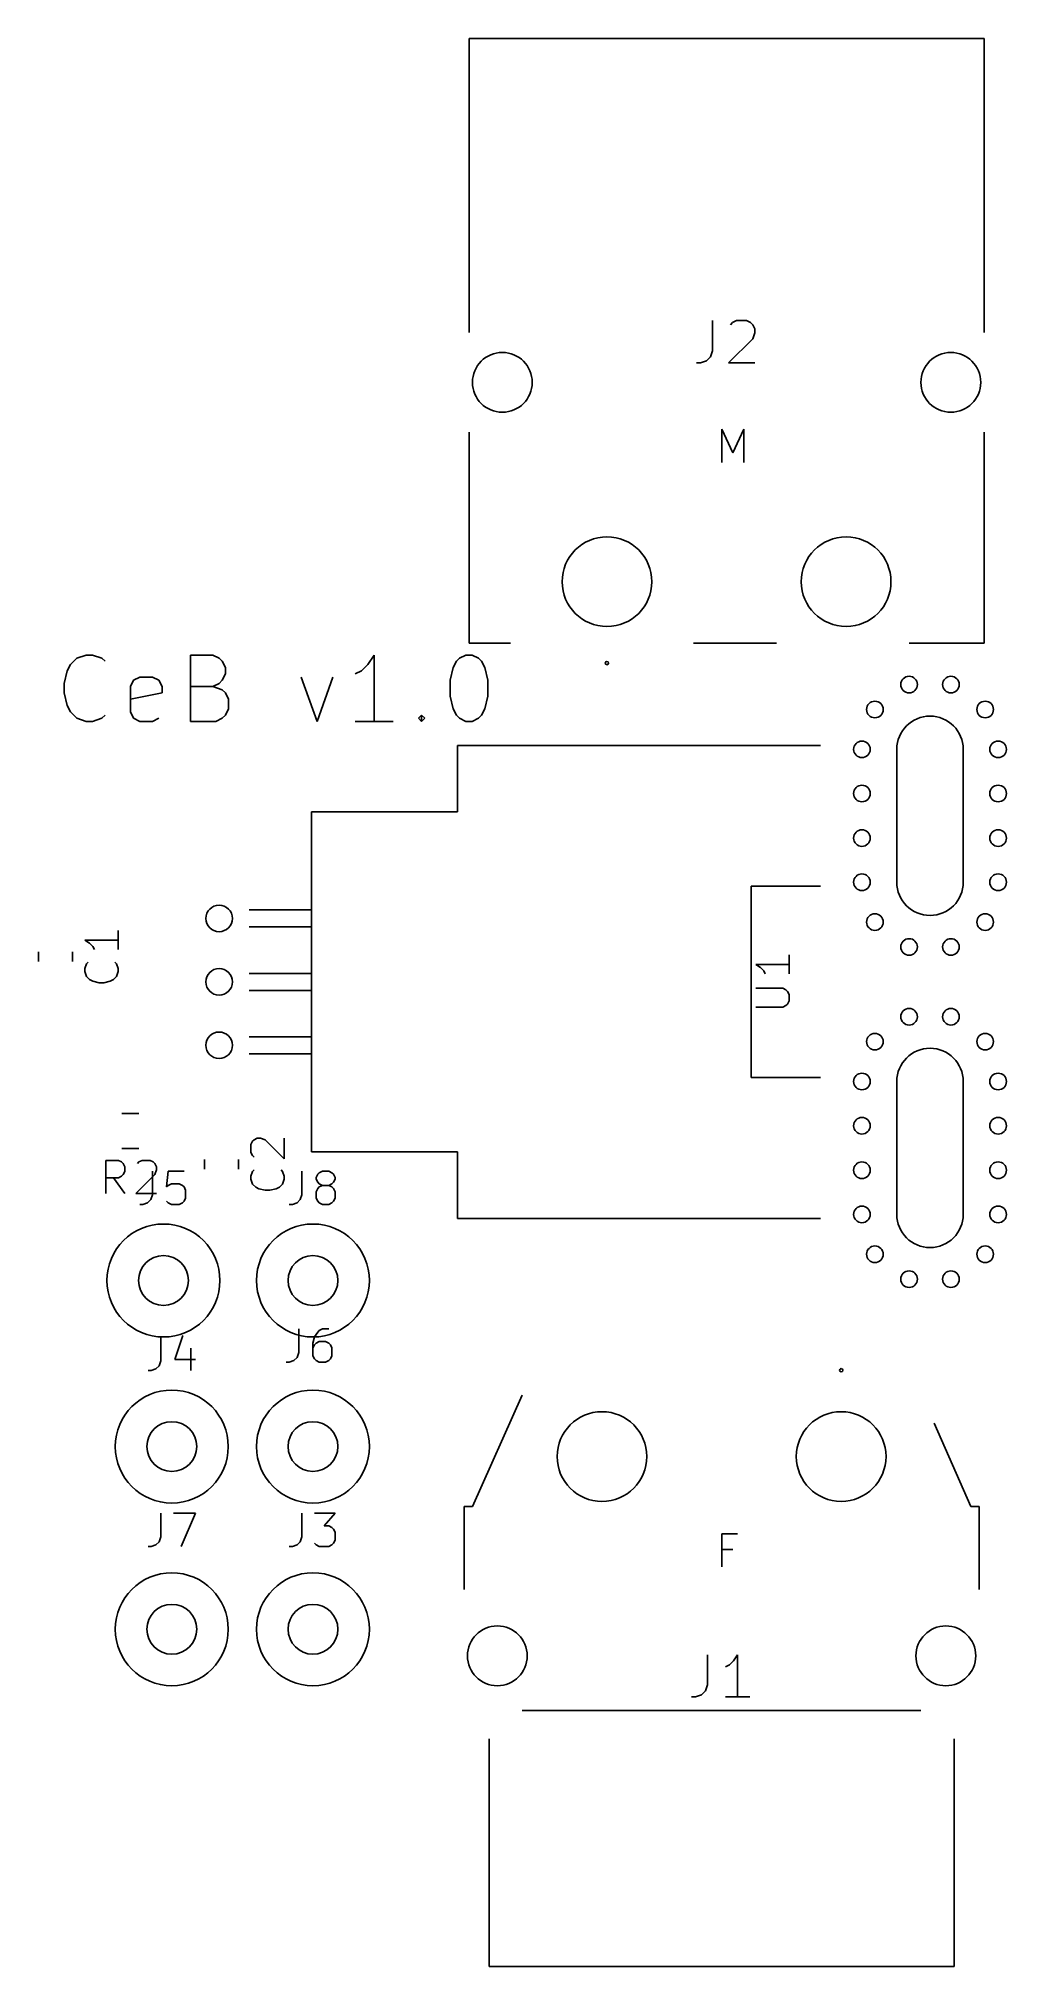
# Model space of a CAD drawing. Extents: x 107 to 136.1, y -105.6 to -47.6.
import ezdxf

# ---------------------------------------------------------------- set-up
doc = ezdxf.new("R2010")
doc.units = 0
doc.layers.add('LYELLOW', color=51, linetype='CONTINUOUS')

msp = doc.modelspace()

# ---------------------------------------------------------------- linework, layer by layer
at = {"layer": 'LYELLOW', "linetype": 'CONTINUOUS'}
for p, q in [((119.95, -47.6125), (135.45, -47.6125)), ((119.95, -56.4625), (119.95, -47.6125)), ((135.45, -47.6125), (135.45, -56.4625)), ((127.276667, -56.104818), (127.276667, -57.011961)), ((127.820952, -56.22577), (127.881428, -56.165294)), ((127.881428, -56.165294), (128.002381, -56.104818)), ((128.002381, -56.104818), (128.304762, -56.104818)), ((128.304762, -56.104818), (128.425714, -56.165294)), ((128.425714, -56.165294), (128.48619, -56.22577)), ((128.48619, -56.22577), (128.546667, -56.346722)), ((128.48619, -56.649103), (127.760476, -57.374818)), ((128.546667, -56.467675), (128.48619, -56.649103)), ((128.546667, -56.346722), (128.546667, -56.467675)), ((126.913809, -57.374818), (126.792857, -57.374818)), ((127.095238, -57.314342), (126.913809, -57.374818)), ((127.21619, -57.193389), (127.095238, -57.314342)), ((127.276667, -57.011961), (127.21619, -57.193389)), ((127.760476, -57.374818), (128.546667, -57.374818)), ((119.95, -59.4625), (119.95, -65.8125)), ((127.553884, -60.372419), (127.553884, -59.372419)), ((127.553884, -59.372419), (127.887217, -60.086704)), ((127.887217, -60.086704), (128.22055, -59.372419)), ((128.22055, -59.372419), (128.22055, -60.372419)), ((135.45, -59.4625), (135.45, -65.8125)), ((119.95, -65.8125), (121.2, -65.8125)), ((129.2, -65.8125), (126.7, -65.8125)), ((135.45, -65.8125), (133.2, -65.8125)), ((107.756741, -67.02718), (107.851979, -66.646228)), ((107.851979, -66.646228), (107.947217, -66.455752)), ((107.947217, -66.455752), (108.137693, -66.265276)), ((108.137693, -66.265276), (108.423408, -66.170038)), ((108.423408, -66.170038), (108.613884, -66.170038)), ((108.613884, -66.170038), (108.899598, -66.265276)), ((108.899598, -66.265276), (108.994836, -66.360514)), ((111.566265, -68.170038), (111.566265, -66.170038)), ((111.566265, -66.170038), (112.232932, -66.170038)), ((112.232932, -66.170038), (112.423408, -66.265276)), ((112.423408, -66.265276), (112.518646, -66.360514)), ((112.518646, -66.360514), (112.613884, -66.55099)), ((112.613884, -66.741466), (112.518646, -66.931942)), ((112.613884, -66.55099), (112.613884, -66.741466)), ((116.709123, -66.646228), (116.518647, -66.741466)), ((116.899599, -66.455752), (116.709123, -66.646228)), ((117.090075, -66.170038), (116.899599, -66.455752)), ((117.090075, -68.170038), (117.090075, -66.170038)), ((119.37579, -66.931942), (119.471028, -66.55099)), ((119.471028, -66.55099), (119.566266, -66.360514)), ((119.566266, -66.360514), (119.661504, -66.265276)), ((119.661504, -66.265276), (119.85198, -66.170038)), ((119.85198, -66.170038), (120.042457, -66.170038)), ((120.042457, -66.170038), (120.232933, -66.265276)), ((120.232933, -66.265276), (120.328171, -66.360514)), ((120.328171, -66.360514), (120.423409, -66.55099)), ((120.423409, -66.55099), (120.518647, -66.931942)), ((107.756741, -67.312895), (107.756741, -67.02718)), ((107.851979, -67.693847), (107.756741, -67.312895)), ((109.756741, -67.122419), (109.851979, -66.931942)), ((109.756741, -67.884323), (109.756741, -67.122419)), ((110.709122, -67.312895), (109.756741, -67.503371)), ((109.851979, -66.931942), (110.042455, -66.836704)), ((110.042455, -66.836704), (110.423408, -66.836704)), ((110.423408, -66.836704), (110.613884, -66.931942)), ((110.613884, -66.931942), (110.709122, -67.122419)), ((110.709122, -67.122419), (110.709122, -67.312895)), ((112.232932, -67.122419), (111.566265, -67.122419)), ((112.423408, -67.02718), (112.232932, -67.122419)), ((112.232932, -67.122419), (112.518646, -67.217657)), ((112.518646, -66.931942), (112.423408, -67.02718)), ((112.518646, -67.217657), (112.613884, -67.312895)), ((112.613884, -67.312895), (112.709122, -67.503371)), ((114.899599, -66.836704), (115.375789, -68.170038)), ((115.375789, -68.170038), (115.85198, -66.836704)), ((119.37579, -67.408133), (119.37579, -66.931942)), ((120.518647, -66.931942), (120.518647, -67.408133)), ((107.947217, -67.884323), (107.851979, -67.693847)), ((108.137693, -68.0748), (107.947217, -67.884323)), ((109.851979, -68.0748), (109.756741, -67.884323)), ((112.709122, -67.789085), (112.613884, -67.979561)), ((112.709122, -67.503371), (112.709122, -67.789085)), ((119.471028, -67.789085), (119.37579, -67.408133)), ((119.566266, -67.979561), (119.471028, -67.789085)), ((120.423409, -67.789085), (120.328171, -67.979561)), ((120.518647, -67.408133), (120.423409, -67.789085)), ((108.423408, -68.170038), (108.137693, -68.0748)), ((108.613884, -68.170038), (108.423408, -68.170038)), ((108.899598, -68.0748), (108.613884, -68.170038)), ((108.994836, -67.979561), (108.899598, -68.0748)), ((110.042455, -68.170038), (109.851979, -68.0748)), ((110.423408, -68.170038), (110.042455, -68.170038)), ((110.613884, -68.0748), (110.423408, -68.170038)), ((112.32817, -68.170038), (111.566265, -68.170038)), ((112.518646, -68.0748), (112.32817, -68.170038)), ((112.613884, -67.979561), (112.518646, -68.0748)), ((117.661504, -68.170038), (116.518647, -68.170038)), ((118.423409, -68.0748), (118.518647, -67.979561)), ((118.518647, -68.170038), (118.423409, -68.0748)), ((118.518647, -67.979561), (118.613885, -68.0748)), ((118.518647, -67.979561), (118.518647, -68.170038)), ((118.613885, -68.0748), (118.518647, -68.170038)), ((119.661504, -68.0748), (119.566266, -67.979561)), ((119.85198, -68.170038), (119.661504, -68.0748)), ((120.042457, -68.170038), (119.85198, -68.170038)), ((120.232933, -68.0748), (120.042457, -68.170038)), ((120.328171, -67.979561), (120.232933, -68.0748)), ((119.604997, -70.889996), (119.605, -68.890003)), ((119.605, -68.890003), (130.525, -68.89)), ((132.825, -69.009999), (132.825, -73.009999)), ((134.825, -73.009999), (134.825, -69.009999)), ((115.205, -70.889997), (119.604997, -70.889996)), ((115.205001, -81.130001), (115.205, -70.889997)), ((128.444998, -73.130001), (128.445001, -78.890002)), ((128.444998, -73.130001), (130.524999, -73.130002)), ((115.204997, -73.844999), (113.325002, -73.844995)), ((109.384819, -74.749999), (108.384819, -74.749999)), ((108.384819, -74.749999), (108.527676, -74.845237)), ((108.527676, -74.845237), (108.622914, -74.940475)), ((109.384819, -74.464285), (109.384819, -75.035713)), ((115.205, -74.355001), (113.324998, -74.354996)), ((106.990001, -75.103736), (106.989997, -75.396269)), ((108.010003, -75.103731), (108.009999, -75.396264)), ((108.432438, -75.464285), (108.480057, -75.416666)), ((108.622914, -74.940475), (108.670533, -75.035713)), ((109.28958, -75.416666), (109.3372, -75.464285)), ((129.57982, -75.200472), (129.57982, -75.7719)), ((108.384819, -75.607142), (108.432438, -75.464285)), ((108.384819, -75.70238), (108.384819, -75.607142)), ((108.432438, -75.845237), (108.384819, -75.70238)), ((108.527676, -75.940475), (108.432438, -75.845237)), ((108.622914, -75.988094), (108.527676, -75.940475)), ((108.81339, -76.035713), (108.622914, -75.988094)), ((109.146723, -75.988094), (108.956247, -76.035713)), ((109.241961, -75.940475), (109.146723, -75.988094)), ((109.3372, -75.845237), (109.241961, -75.940475)), ((109.3372, -75.464285), (109.384819, -75.607142)), ((109.384819, -75.70238), (109.3372, -75.845237)), ((109.384819, -75.607142), (109.384819, -75.70238)), ((115.205001, -75.754998), (113.324998, -75.755001)), ((129.57982, -75.486186), (128.57982, -75.486186)), ((128.57982, -75.486186), (128.722677, -75.581424)), ((128.722677, -75.581424), (128.817915, -75.676662)), ((128.817915, -75.676662), (128.865534, -75.7719)), ((108.956247, -76.035713), (108.81339, -76.035713)), ((115.204997, -76.265), (113.325, -76.264999)), ((129.389343, -76.200472), (128.57982, -76.200472)), ((129.484581, -76.248091), (129.389343, -76.200472)), ((129.532201, -76.29571), (129.484581, -76.248091)), ((129.57982, -76.390948), (129.532201, -76.29571)), ((129.532201, -76.676662), (129.57982, -76.581424)), ((129.57982, -76.581424), (129.57982, -76.390948)), ((128.57982, -76.7719), (129.389343, -76.7719)), ((129.389343, -76.7719), (129.484581, -76.724281)), ((129.484581, -76.724281), (129.532201, -76.676662)), ((115.205, -77.664999), (113.325, -77.665002)), ((115.205, -78.175001), (113.325, -78.174995)), ((128.445001, -78.890002), (130.525, -78.890001)), ((132.825, -79.009997), (132.825, -83.009997)), ((134.825, -83.009997), (134.825, -79.009997)), ((110.004729, -79.977502), (109.495282, -79.977497)), ((110.004718, -81.022503), (109.495271, -81.022498)), ((113.384819, -80.904761), (113.432438, -80.809523)), ((113.384819, -81.142856), (113.384819, -80.904761)), ((113.432438, -81.238094), (113.384819, -81.142856)), ((113.432438, -80.809523), (113.480057, -80.761904)), ((113.480057, -81.285713), (113.432438, -81.238094)), ((113.480057, -80.761904), (113.575295, -80.714285)), ((113.575295, -80.714285), (113.670533, -80.714285)), ((113.670533, -80.714285), (113.81339, -80.761904)), ((113.81339, -80.761904), (114.384819, -81.333332)), ((114.384819, -81.333332), (114.384819, -80.714285)), ((115.205001, -81.130001), (119.604999, -81.130002)), ((119.604999, -81.130002), (119.605004, -83.129999)), ((109.011905, -82.384819), (109.011905, -81.384819)), ((109.011905, -81.384819), (109.392857, -81.384819)), ((109.392857, -81.384819), (109.488095, -81.432438)), ((109.488095, -81.432438), (109.535714, -81.480057)), ((109.535714, -81.81339), (109.488095, -81.861009)), ((109.535714, -81.480057), (109.583333, -81.575295)), ((109.583333, -81.718152), (109.535714, -81.81339)), ((109.583333, -81.575295), (109.583333, -81.718152)), ((110.488095, -81.81339), (109.916667, -82.384819)), ((109.964286, -81.480057), (110.011905, -81.432438)), ((110.011905, -81.432438), (110.107143, -81.384819)), ((110.107143, -81.384819), (110.345238, -81.384819)), ((110.345238, -81.384819), (110.440476, -81.432438)), ((110.416666, -81.707419), (110.416666, -82.421704)), ((110.440476, -81.432438), (110.488095, -81.480057)), ((110.488095, -81.480057), (110.535714, -81.575295)), ((110.535714, -81.670533), (110.488095, -81.81339)), ((110.535714, -81.575295), (110.535714, -81.670533)), ((110.892857, -81.707419), (110.845238, -82.183609)), ((111.369047, -81.707419), (110.892857, -81.707419)), ((111.990001, -81.353736), (111.989997, -81.646269)), ((113.010003, -81.353731), (113.009999, -81.646264)), ((113.384819, -81.857142), (113.432438, -81.714285)), ((113.432438, -81.714285), (113.480057, -81.666666)), ((114.28958, -81.666666), (114.3372, -81.714285)), ((114.3372, -81.714285), (114.384819, -81.857142)), ((114.916666, -81.707419), (114.916666, -82.421704)), ((115.345238, -81.897895), (115.392857, -81.802657)), ((115.392857, -81.802657), (115.440476, -81.755038)), ((115.440476, -81.755038), (115.535714, -81.707419)), ((115.535714, -81.707419), (115.72619, -81.707419)), ((115.72619, -81.707419), (115.821428, -81.755038)), ((115.821428, -81.755038), (115.869047, -81.802657)), ((115.869047, -81.802657), (115.916666, -81.897895)), ((109.392857, -81.908628), (109.011905, -81.908628)), ((109.583333, -82.384819), (109.25, -81.908628)), ((109.488095, -81.861009), (109.392857, -81.908628)), ((109.916667, -82.384819), (110.535714, -82.384819)), ((110.845238, -82.183609), (110.892857, -82.13599)), ((110.892857, -82.13599), (110.988095, -82.088371)), ((110.988095, -82.088371), (111.22619, -82.088371)), ((111.22619, -82.088371), (111.321428, -82.13599)), ((111.321428, -82.13599), (111.369047, -82.183609)), ((111.369047, -82.183609), (111.416666, -82.278847)), ((111.416666, -82.278847), (111.416666, -82.516942)), ((113.384819, -81.95238), (113.384819, -81.857142)), ((113.432438, -82.095237), (113.384819, -81.95238)), ((113.527676, -82.190475), (113.432438, -82.095237)), ((113.622914, -82.238094), (113.527676, -82.190475)), ((113.81339, -82.285713), (113.622914, -82.238094)), ((113.956247, -82.285713), (113.81339, -82.285713)), ((114.146723, -82.238094), (113.956247, -82.285713)), ((114.241961, -82.190475), (114.146723, -82.238094)), ((114.3372, -82.095237), (114.241961, -82.190475)), ((114.384819, -81.95238), (114.3372, -82.095237)), ((114.384819, -81.857142), (114.384819, -81.95238)), ((115.345238, -81.945514), (115.345238, -81.897895)), ((115.392857, -82.040752), (115.345238, -81.945514)), ((115.392857, -82.231228), (115.345238, -82.326466)), ((115.345238, -82.326466), (115.345238, -82.516942)), ((115.440476, -82.088371), (115.392857, -82.040752)), ((115.440476, -82.183609), (115.392857, -82.231228)), ((115.535714, -82.13599), (115.440476, -82.088371)), ((115.535714, -82.13599), (115.440476, -82.183609)), ((115.72619, -82.13599), (115.535714, -82.13599)), ((115.821428, -82.088371), (115.72619, -82.13599)), ((115.821428, -82.183609), (115.72619, -82.13599)), ((115.869047, -82.040752), (115.821428, -82.088371)), ((115.869047, -82.231228), (115.821428, -82.183609)), ((115.916666, -81.945514), (115.869047, -82.040752)), ((115.916666, -82.326466), (115.869047, -82.231228)), ((115.916666, -81.897895), (115.916666, -81.945514)), ((115.916666, -82.516942), (115.916666, -82.326466)), ((110.130952, -82.707419), (110.035714, -82.707419)), ((110.273809, -82.6598), (110.130952, -82.707419)), ((110.369047, -82.564561), (110.273809, -82.6598)), ((110.416666, -82.421704), (110.369047, -82.564561)), ((110.892857, -82.6598), (110.845238, -82.61218)), ((110.988095, -82.707419), (110.892857, -82.6598)), ((111.22619, -82.707419), (110.988095, -82.707419)), ((111.321428, -82.6598), (111.22619, -82.707419)), ((111.369047, -82.61218), (111.321428, -82.6598)), ((111.416666, -82.516942), (111.369047, -82.61218)), ((114.630952, -82.707419), (114.535714, -82.707419)), ((114.773809, -82.6598), (114.630952, -82.707419)), ((114.869047, -82.564561), (114.773809, -82.6598)), ((114.916666, -82.421704), (114.869047, -82.564561)), ((115.345238, -82.516942), (115.392857, -82.61218)), ((115.392857, -82.61218), (115.440476, -82.6598)), ((115.440476, -82.6598), (115.535714, -82.707419)), ((115.535714, -82.707419), (115.72619, -82.707419)), ((115.72619, -82.707419), (115.821428, -82.6598)), ((115.821428, -82.6598), (115.869047, -82.61218)), ((115.869047, -82.61218), (115.916666, -82.516942)), ((119.605004, -83.129999), (130.525002, -83.129998)), ((114.821666, -86.457419), (114.821666, -87.171704)), ((115.535952, -86.457419), (115.440714, -86.505038)), ((115.726428, -86.457419), (115.535952, -86.457419)), ((110.666666, -86.707419), (110.666666, -87.421704)), ((111.333333, -86.6598), (111.095238, -87.374085)), ((111.571428, -87.040752), (111.571428, -87.707419)), ((115.297857, -86.695514), (115.250238, -86.88599)), ((115.250238, -86.88599), (115.250238, -87.266942)), ((115.297857, -86.933609), (115.250238, -87.028847)), ((115.393095, -86.552657), (115.297857, -86.695514)), ((115.345476, -86.88599), (115.297857, -86.933609)), ((115.440714, -86.838371), (115.345476, -86.88599)), ((115.440714, -86.505038), (115.393095, -86.552657)), ((115.63119, -86.838371), (115.440714, -86.838371)), ((115.726428, -86.88599), (115.63119, -86.838371)), ((115.774047, -86.933609), (115.726428, -86.88599)), ((115.821666, -87.028847), (115.774047, -86.933609)), ((115.821666, -87.266942), (115.821666, -87.028847)), ((110.619047, -87.564561), (110.523809, -87.6598)), ((110.666666, -87.421704), (110.619047, -87.564561)), ((111.095238, -87.374085), (111.714285, -87.374085)), ((114.535952, -87.457419), (114.440714, -87.457419)), ((114.678809, -87.4098), (114.535952, -87.457419)), ((114.774047, -87.314561), (114.678809, -87.4098)), ((114.821666, -87.171704), (114.774047, -87.314561)), ((115.250238, -87.266942), (115.297857, -87.36218)), ((115.297857, -87.36218), (115.345476, -87.4098)), ((115.345476, -87.4098), (115.440714, -87.457419)), ((115.440714, -87.457419), (115.63119, -87.457419)), ((115.63119, -87.457419), (115.726428, -87.4098)), ((115.726428, -87.4098), (115.774047, -87.36218)), ((115.774047, -87.36218), (115.821666, -87.266942)), ((110.380952, -87.707419), (110.285714, -87.707419)), ((110.523809, -87.6598), (110.380952, -87.707419)), ((120.05, -91.799996), (121.549997, -88.449994)), ((135.049997, -91.800001), (133.950002, -89.299997)), ((110.666666, -92.007419), (110.666666, -92.721704)), ((111.047619, -92.007419), (111.714285, -92.007419)), ((111.714285, -92.007419), (111.285714, -93.007419)), ((114.916666, -92.007419), (114.916666, -92.721704)), ((115.297619, -92.007419), (115.916666, -92.007419)), ((115.916666, -92.007419), (115.583333, -92.388371)), ((119.799997, -91.799997), (120.05, -91.799996)), ((119.799998, -94.299996), (119.799997, -91.799997)), ((135.299999, -91.799997), (135.049997, -91.800001)), ((135.3, -94.299999), (135.299999, -91.799997)), ((110.666666, -92.721704), (110.619047, -92.864561)), ((114.916666, -92.721704), (114.869047, -92.864561)), ((115.583333, -92.388371), (115.72619, -92.388371)), ((115.72619, -92.388371), (115.821428, -92.43599)), ((115.821428, -92.43599), (115.869047, -92.483609)), ((115.869047, -92.483609), (115.916666, -92.578847)), ((115.916666, -92.816942), (115.869047, -92.91218)), ((115.916666, -92.578847), (115.916666, -92.816942)), ((127.553884, -93.622419), (127.553884, -92.622419)), ((127.553884, -92.622419), (128.030074, -92.622419)), ((110.380952, -93.007419), (110.285714, -93.007419)), ((110.523809, -92.9598), (110.380952, -93.007419)), ((110.619047, -92.864561), (110.523809, -92.9598)), ((114.630952, -93.007419), (114.535714, -93.007419)), ((114.773809, -92.9598), (114.630952, -93.007419)), ((114.869047, -92.864561), (114.773809, -92.9598)), ((115.345238, -92.9598), (115.297619, -92.91218)), ((115.440476, -93.007419), (115.345238, -92.9598)), ((115.72619, -93.007419), (115.440476, -93.007419)), ((115.821428, -92.9598), (115.72619, -93.007419)), ((115.869047, -92.91218), (115.821428, -92.9598)), ((127.887217, -93.098609), (127.553884, -93.098609)), ((127.126668, -96.267314), (127.126668, -97.174457)), ((128.03381, -96.267314), (127.912858, -96.448742)), ((128.03381, -97.537314), (128.03381, -96.267314)), ((127.791906, -96.569695), (127.670953, -96.630171)), ((127.912858, -96.448742), (127.791906, -96.569695)), ((126.945239, -97.476838), (126.76381, -97.537314)), ((127.066191, -97.355885), (126.945239, -97.476838)), ((127.126668, -97.174457), (127.066191, -97.355885)), ((121.549998, -97.949995), (133.549997, -97.949997)), ((126.76381, -97.537314), (126.642858, -97.537314)), ((128.396668, -97.537314), (127.670953, -97.537314)), ((120.549997, -98.799998), (120.549997, -105.649997)), ((134.549999, -105.649997), (134.549999, -98.799995)), ((120.549997, -105.649997), (134.549999, -105.649997))]:
    msp.add_line(p, q, dxfattribs=at)
at = {"layer": 'LYELLOW'}
for centre, radius in [((120.95, -57.9625), 0.9), ((134.45, -57.9625), 0.9), ((124.1, -63.9625), 1.35), ((131.3, -63.9625), 1.35), ((133.194997, -67.060001), 0.25), ((134.455, -67.060001), 0.25), ((132.165, -67.810001), 0.25), ((135.485, -67.809999), 0.25), ((131.775002, -69.009998), 0.25), ((135.875, -69.009998), 0.25), ((131.775, -70.339999), 0.25), ((135.875, -70.339993), 0.25), ((131.774995, -71.679999), 0.25), ((135.875, -71.679999), 0.25), ((131.775, -73.009996), 0.25), ((135.874998, -73.009997), 0.25), ((112.425, -74.099999), 0.4), ((132.165, -74.209999), 0.25), ((135.484999, -74.21), 0.25), ((133.195002, -74.959999), 0.25), ((134.455001, -74.960003), 0.25), ((112.425002, -76.010002), 0.4), ((133.195004, -77.060002), 0.25), ((134.454999, -77.060003), 0.25), ((112.425, -77.919999), 0.4), ((132.165002, -77.81), 0.25), ((135.485, -77.809999), 0.25), ((131.775002, -79.010002), 0.25), ((135.875001, -79.009996), 0.25), ((131.775002, -80.340001), 0.25), ((135.874998, -80.339997), 0.25), ((131.775, -81.679999), 0.25), ((135.875, -81.679999), 0.25), ((131.774998, -83.009998), 0.25), ((135.875, -83.009997), 0.25), ((110.75, -85), 1.7), ((115.25, -85), 1.7), ((132.165003, -84.209996), 0.25), ((135.485001, -84.209996), 0.25), ((110.75, -85), 0.75), ((115.25, -85), 0.75), ((133.195, -84.959999), 0.25), ((134.455, -84.959997), 0.25), ((111, -90), 1.7), ((115.25, -90), 1.7), ((111, -90), 0.75), ((115.25, -90), 0.75), ((123.949999, -90.299997), 1.35), ((131.149999, -90.299997), 1.35), ((111, -95.5), 1.7), ((115.25, -95.5), 1.7), ((111, -95.5), 0.75), ((115.25, -95.5), 0.75), ((120.799999, -96.299997), 0.9), ((134.3, -96.3), 0.9)]:
    msp.add_circle(centre, radius, dxfattribs=at)
for centre, radius, start, end in [((124.1, -66.4125), 0.05, -270, -90), ((124.1, -66.4125), 0.05, -90, 90), ((133.825, -69.009999), 1, 360, 540), ((133.825, -73.009999), 1, 180, 360), ((133.825, -79.009997), 1, 360, 540), ((133.825, -83.009997), 1, 180, 360), ((131.149998, -87.699998), 0.05, -269.99885411, -89.99770817), ((131.149998, -87.699998), 0.050001, -89.99770817, 90.00114589)]:
    msp.add_arc(centre, radius, start, end, dxfattribs=at)

doc.saveas('drawing.dxf')
